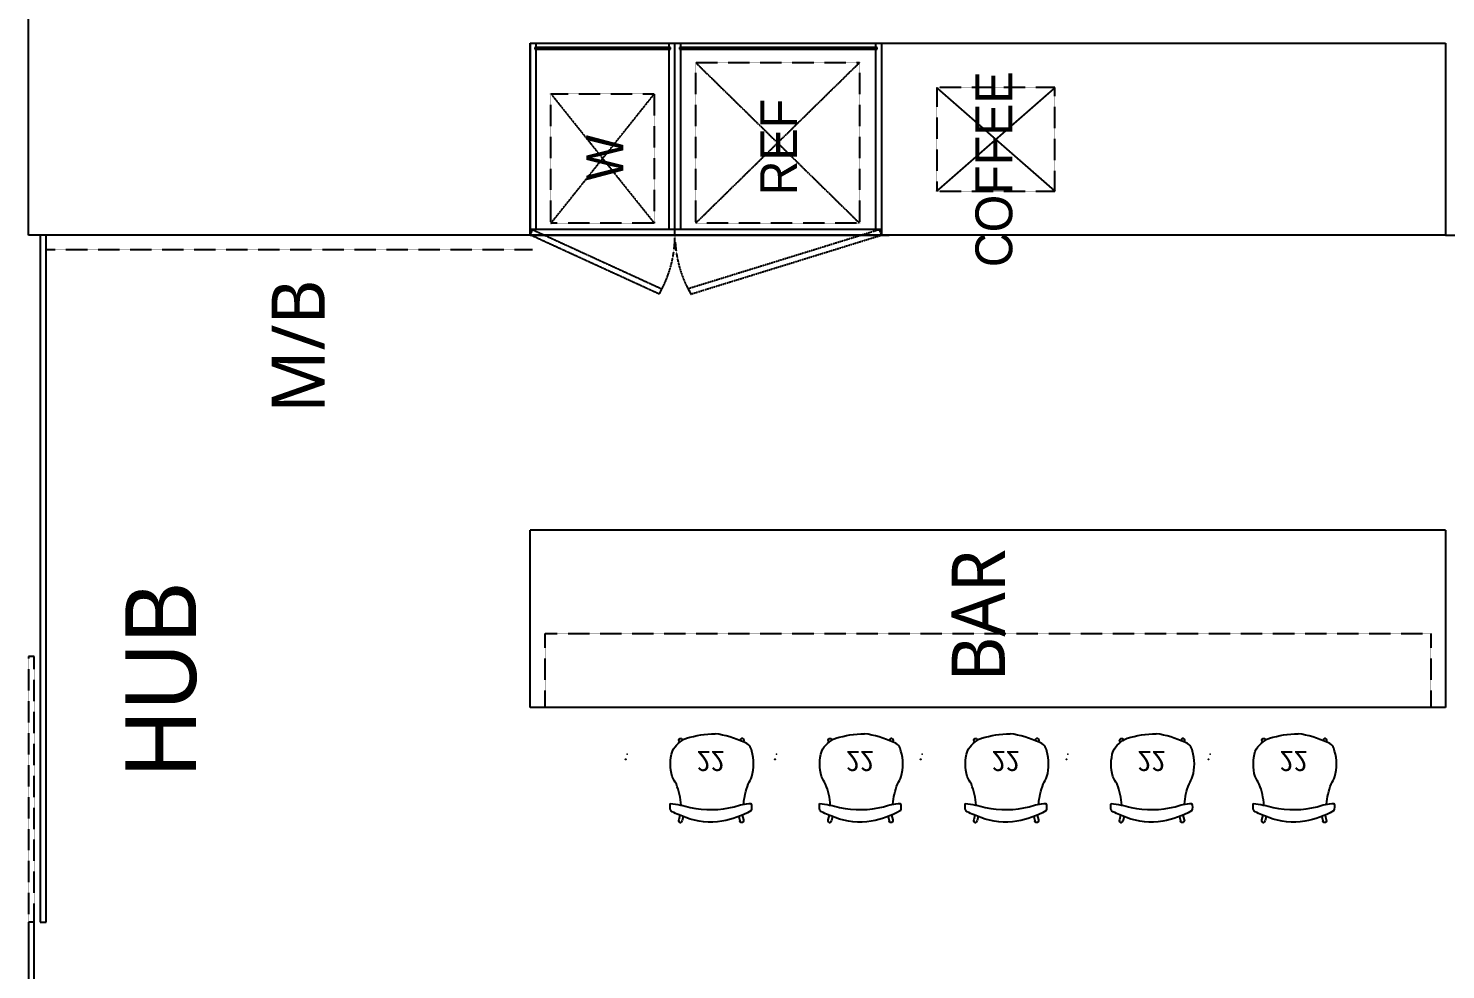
# Model space of a CAD drawing. Header units: millimetres. Extents: x 10479 to 135323, y 879012 to 965592.
# Drawn here: x 38382 to 43182, y 925016 to 928204 of the extents above; entities that cross this region are included whole.
import ezdxf
from ezdxf.enums import TextEntityAlignment as Align

# ---------------------------------------------------------------- set-up
doc = ezdxf.new("R2010")
doc.units = ezdxf.units.MM
doc.linetypes.add('HIDDEN', pattern=[0.375, 0.25, -0.125])
for name, color, linetype in [('$CHAR', 3, 'Continuous'), ('72_VITRA_STANDARD_D2_CH_SEAT', 18, 'Continuous'), ('D2SNAP', 1, 'Continuous'), ('비브랜드', 30, 'Continuous')]:
    doc.layers.add(name, color=color, linetype=linetype)
doc.styles.add('S.A', font='malgun.ttf')
doc.styles.add('돋움', font='')
doc.styles.add('유형1', font='')
doc.styles.get('돋움').set_extended_font_data('Dotum')
doc.styles.get('유형1').set_extended_font_data('HY울릉도L')

# ---------------------------------------------------------------- blocks, each defined once
blk = doc.blocks.new('72VIVS2D_44023000_000005')
at = {"layer": '72_VITRA_STANDARD_D2_CH_SEAT'}
for points in [[(0, 0.3), (0, 0.3), (0, 0.3), (0, 0.3), (0, 0.3), (0, 0.3), (0, 0.3), (0, 0.3), (0, 0.3), (0, 0.3), (0, 0.3), (0, 0.3), (0, -0.1), (0, -0.1), (0, -0.1), (0, -0.2), (0, -0.2), (0, -0.2), (0, -0.2), (0, -0.2), (0, -0.2), (0, -0.2), (0, -0.3), (0, -0.3), (0.1, -0.3), (0.1, -0.3), (0.1, -0.3), (0.1, -0.3), (0.1, -0.3), (0.1, -0.3), (0.1, -0.3), (0.1, -0.3), (0.1, -0.3), (0.1, -0.3), (0.1, -0.3), (0.1, -0.3), (0.1, -0.3), (0.1, -0.3), (0.1, -0.2), (0.1, -0.2), (0.1, -0.2), (0.1, -0.2), (0.1, -0.2), (0.3, -0.2), (0.3, -0.2), (0.4, -0.2), (0.4, -0.2), (0.4, -0.2), (0.4, -0.2), (0.4, -0.2), (0.4, -0.3), (0.4, -0.3), (0.4, -0.3), (0.4, -0.3), (0.4, -0.3), (0.4, -0.3), (0.4, -0.3), (0.4, -0.3), (0.4, -0.3), (0.5, -0.3), (0.5, -0.3), (0.5, -0.3), (0.5, -0.3), (0.5, -0.3), (0.5, -0.3), (0.5, -0.3), (0.5, -0.2), (0.5, -0.2), (0.5, -0.2), (0.5, -0.2), (0.5, -0.2), (0.5, -0.2), (0.5, -0.1), (0.5, -0.1), (0.5, -0.1), (0.5, -0.1), (0.5, 0.3), (0.5, 0.3), (0.5, 0.3), (0.5, 0.3), (0.5, 0.3), (0.5, 0.3), (0.5, 0.3), (0.5, 0.3), (0.5, 0.3), (0.5, 0.3), (0.5, 0.3), (0.5, 0.3), (0.5, 0.3), (0.5, 0.3), (0.5, 0.3), (0.5, 0.3), (0.5, 0.3), (0.5, 0.3), (0.5, 0.3), (0.5, 0.3), (0.5, 0.3), (0.5, 0.2), (0.5, 0.2), (0.5, 0.2), (0.5, 0.2), (0.5, 0.2), (0.4, 0.2), (0.4, 0.2), (0.4, 0.2), (0.4, 0.2), (0.3, 0.2), (0.3, 0.2), (0.3, 0.3), (0.3, 0.3), (0.2, 0.2), (0.2, 0.2), (0.1, 0.2), (0.1, 0.2), (0.1, 0.2), (0.1, 0.2), (0.1, 0.2), (0.1, 0.2), (0.1, 0.2), (0.1, 0.2), (0.1, 0.2), (0, 0.3), (0, 0.3), (0, 0.3), (0, 0.3), (0, 0.3), (0, 0.3), (0, 0.3), (0, 0.3), (0, 0.3)], [(0, -0.1), (0, -0.1), (0, -0.1), (0, 0.2), (0.1, 0.2), (0.1, -0.2), (0.1, -0.2), (0.1, -0.2), (0.1, -0.2), (0.1, -0.2), (0, -0.2), (0, -0.2), (0, -0.2), (0, -0.2), (0, -0.1)], [(0, 0.2), (0, 0.2), (0, 0.2), (0, 0.2), (0, 0.2), (0, 0.2), (0, 0.2)], [(0.5, 0.2), (0.4, 0.2), (0.4, 0.2), (0.4, 0.2), (0.3, 0.2), (0.3, 0.2), (0.3, 0.2), (0.3, 0.2), (0.2, 0.2), (0.2, 0.2), (0.1, 0.2), (0.1, 0.2), (0.1, 0.2), (0.1, 0.2)], [(0.1, 0.2), (0.1, 0.2), (0.1, 0.2), (0.1, 0.2), (0.1, 0.2), (0.1, 0.2), (0.1, 0.2), (0.1, 0.2), (0.1, 0.2), (0.1, 0.2), (0.1, 0.2), (0.1, 0.2), (0.1, 0.2)], [(0.4, 0.2), (0.4, 0.2), (0.4, 0.2), (0.4, 0.2), (0.4, 0.2), (0.4, 0.2), (0.4, 0.2), (0.4, 0.2), (0.4, 0.2), (0.4, 0.2), (0.4, 0.2), (0.4, 0.2), (0.4, 0.2)], [(0.5, -0.1), (0.5, -0.1), (0.5, -0.2), (0.5, -0.2), (0.5, -0.2), (0.5, -0.2), (0.5, -0.2), (0.4, -0.2), (0.4, -0.2), (0.5, -0.2), (0.5, -0.2), (0.5, 0.2), (0.5, 0.2), (0.5, 0.2), (0.5, -0.1)], [(0.5, 0.2), (0.5, 0.2), (0.5, 0.2), (0.5, 0.2), (0.5, 0.2), (0.5, 0.2), (0.5, 0.2), (0.5, 0.2)]]:
    blk.add_lwpolyline(points, dxfattribs=at)
at = {"layer": 'D2SNAP'}
for points in [[(0.3, 0), (0.3, 0), (0.3, 0), (0.3, 0), (0.3, 0), (0.3, 0), (0.3, 0), (0.3, 0), (0.3, 0), (0.3, 0), (0.3, 0), (0.2, 0), (0.2, 0), (0.2, 0), (0.2, 0), (0.2, 0), (0.2, 0), (0.2, 0), (0.2, 0), (0.2, 0), (0.2, 0), (0.2, 0), (0.3, 0), (0.3, 0), (0.3, 0), (0.3, 0), (0.3, 0), (0.3, 0), (0.3, 0), (0.3, 0), (0.3, 0), (0.3, 0), (0.3, 0)], [(0.2, 0), (0.3, 0)], [(0.2, 0), (0.3, 0)]]:
    blk.add_lwpolyline(points, dxfattribs=at)
blk = doc.blocks.new('의자_회의용의자_사제_기타인테리어의자')
at = {"layer": '비브랜드'}
for p, q in [((262.2, 444.2), (256.6, 466.8)), ((278.9, 451), (273.7, 471.8)), ((547.4, 451), (552.6, 471.8)), ((564.1, 444.2), (569.7, 466.8)), ((260.2, 92.2), (258.7, 86.4)), ((275.8, 81.4), (275.8, 81.3)), ((554.2, 83.2), (554.7, 81.3)), ((570.8, 90.3), (571.8, 86.4))]:
    blk.add_line(p, q, dxfattribs=at)
blk.add_lwpolyline([(216.2, 387.5, 0.032414), (312.7, 406.8, -0.114227), (525.7, 403.5, 0.075794), (606, 387.7, 0.220067), (605.3, 423.8, 0.080313), (466, 473.6, 0.126188), (291.3, 455.9, 0.013435), (225.5, 428.3, 0.306418), (215.2, 407.9, 0.010489), (215.7, 391.9, 0.038147)], format="xyb", close=True, dxfattribs=at)
for points in [[(267.9, 396.2, -0.078517), (245.5, 294.2, 0.039906), (225.2, 257.5, 0.145585), (226.3, 134, 0.182904), (294.4, 72.3, 0.069317), (433.6, 50)], [(571.2, 391.4, 0.074888), (593.3, 294.2, -0.041132), (610.8, 257.5, -0.145585), (609.8, 134, -0.297132), (572.8, 91.2, -0.067318), (433.6, 50)]]:
    blk.add_lwpolyline(points, format="xyb", dxfattribs=at)
at = {"layer": '비브랜드', "extrusion": (0, 0, -1)}
for centre, start_param, end_param in [((264.6, 471.3), 3.41366, 7.009743), ((563.8, 81.9), 0.272067, 3.868151)]:
    blk.add_ellipse(centre, major_axis=(6.48, 6.48), ratio=1, start_param=start_param, end_param=end_param, dxfattribs=at)
at = {"layer": '비브랜드'}
for centre, start_param, end_param in [((561.7, 471.3), 0.272067, 3.868151), ((266.7, 81.9), 3.41366, 7.009743)]:
    blk.add_ellipse(centre, major_axis=(6.48, -6.48), ratio=1, start_param=start_param, end_param=end_param, dxfattribs=at)
for p in [(0, 174.1), (7.3, 149.6)]:
    blk.add_blockref('72VIVS2D_44023000_000005', p, dxfattribs=at)
blk.add_text('22', height=100).set_placement((343.9, 133.4))
blk = doc.blocks.new('14F')
at = {"color": 8}
for p, q in [((-161618.1, 754343.9), (-161618.1, 755193.9)), ((-159918.1, 754993.9), (-156818.1, 754993.9)), ((-159918.1, 754993.9), (-159918.1, 754343.9)), ((-159918.1, 754343.9), (-159918.1, 754993.9)), ((-159898.1, 754363.9), (-159898.1, 754993.9)), ((-159448.1, 754363.9), (-159448.1, 754993.9)), ((-159428.1, 754343.9), (-159428.1, 754993.9)), ((-159408.1, 754363.9), (-159408.1, 754993.9)), ((-158748.1, 754363.9), (-158748.1, 754993.9)), ((-158728.1, 754343.9), (-158728.1, 754993.9)), ((-156818.1, 754993.9), (-156818.1, 754343.9)), ((-159443.1, 754978.9), (-159903.1, 754978.9)), ((-159903.1, 754978.9), (-159903.1, 754973.9)), ((-159903.1, 754973.9), (-159443.1, 754973.9)), ((-159443.1, 754973.9), (-159443.1, 754978.9)), ((-158743.1, 754978.9), (-159413.1, 754978.9)), ((-159413.1, 754978.9), (-159413.1, 754973.9)), ((-159413.1, 754973.9), (-158743.1, 754973.9)), ((-158743.1, 754973.9), (-158743.1, 754978.9)), ((-159918.1, 754343.9), (-161618.1, 754343.9)), ((-161578.1, 754343.9), (-161578.1, 752016.9)), ((-161558.1, 754343.9), (-161578.1, 754343.9)), ((-161558.1, 752016.9), (-161558.1, 754343.9)), ((-159918.1, 754363.9), (-158728.1, 754363.9)), ((-156818.1, 754343.9), (-159918.1, 754343.9)), ((-159918.1, 754343.9), (-158703.1, 754343.9)), ((-159918.1, 754343.9), (-158728.1, 754343.9)), ((-156818.1, 754343.9), (-155118.1, 754343.9)), ((-156818.1, 753343.9), (-159918.1, 753343.9)), ((-159918.1, 752743.9), (-159918.1, 753343.9)), ((-156818.1, 753343.9), (-156818.1, 752743.9)), ((-156818.1, 752743.9), (-159918.1, 752743.9)), ((-161598.1, 752016.9), (-161618.1, 752016.9)), ((-161618.1, 752016.9), (-161618.1, 751116.9)), ((-161598.1, 751116.9), (-161598.1, 752016.9)), ((-161578.1, 752016.9), (-161558.1, 752016.9))]:
    blk.add_line(p, q, dxfattribs=at)
at = {"color": 8, "linetype": 'HIDDEN'}
for p, q in [((-159358.1, 754927.9), (-158803.1, 754383.9)), ((-159358.1, 754383.9), (-158803.1, 754927.9)), ((-159358.1, 754927.9), (-158803.1, 754927.9)), ((-159358.1, 754383.9), (-159358.1, 754927.9)), ((-158803.1, 754927.9), (-158803.1, 754383.9)), ((-159848.1, 754821.9), (-159498.1, 754383.9)), ((-159848.1, 754383.9), (-159498.1, 754821.9)), ((-159848.1, 754383.9), (-159848.1, 754821.9)), ((-159848.1, 754821.9), (-159498.1, 754821.9)), ((-159498.1, 754821.9), (-159498.1, 754383.9)), ((-158541.5, 754493), (-158141.5, 754843)), ((-158541.5, 754843), (-158141.5, 754493)), ((-158141.5, 754843), (-158541.5, 754843)), ((-158541.5, 754843), (-158541.5, 754493)), ((-158141.5, 754493), (-158141.5, 754843)), ((-158541.5, 754493), (-158141.5, 754493)), ((-159498.1, 754383.9), (-159848.1, 754383.9)), ((-158803.1, 754383.9), (-159358.1, 754383.9)), ((-159918.1, 754343.9), (-159910, 754361.9)), ((-159481.7, 754143.9), (-159918.1, 754343.9)), ((-159910, 754361.9), (-159473.6, 754161.9)), ((-158736.2, 754361.9), (-159382.6, 754161.9)), ((-159374.5, 754143.9), (-158728.1, 754343.9)), ((-158728.1, 754343.9), (-158736.2, 754361.9)), ((-161558.1, 754294.4), (-159911.1, 754294.4)), ((-159473.6, 754161.9), (-159481.7, 754143.9)), ((-159382.6, 754161.9), (-159374.5, 754143.9)), ((-159868.1, 752743.9), (-159868.1, 752993.9)), ((-159868.1, 752993.9), (-156868.1, 752993.9)), ((-156868.1, 752993.9), (-156868.1, 752743.9)), ((-161598.1, 752916.9), (-161618.1, 752916.9)), ((-161618.1, 752916.9), (-161618.1, 752016.9)), ((-161598.1, 752016.9), (-161598.1, 752916.9)), ((-161618.1, 752016.9), (-161598.1, 752016.9))]:
    blk.add_line(p, q, dxfattribs=at)
for centre, start, end in [((-159828.1, 754343.9), 330.0001, 0), ((-159028.1, 754343.9), 180, 209.9999)]:
    blk.add_arc(centre, 400, start, end, dxfattribs=at)
at = {"color": 8, "linetype": 'Continuous', "style": '유형1'}
for s, p in [('COFFEE', (-158285.7, 754235)), ('REF', (-159014.5, 754478)), ('W', (-159603.5, 754528.3))]:
    blk.add_text(s, height=125, rotation=90, dxfattribs=at).set_placement(p)
at = {"color": 8, "style": 'S.A'}
for s, p in [('M/B', (-160614.4, 753740.7)), ('BAR', (-158311, 752831.6))]:
    blk.add_text(s, height=180, rotation=90, dxfattribs=at).set_placement(p)
at = {"color": 8, "style": '돋움'}
blk.add_text('HUB', height=240, rotation=90, dxfattribs=at).set_placement((-161049.9, 752839), align=Align.CENTER)
at = {"color": 8, "linetype": 'ByBlock', "ltscale": 0.1, "style": '돋움'}
for tag, p in [('HRD기획팀', (-160031.5, 780698.2, 0)), ('인재전략팀', (-162408.7, 780698.2, 0)), ('기업문화팀', (-157519.3, 780698.2, 0)), ('뷰티교육팀', (-152663.4, 780698.2, 0)), ('자산관리팀', (-147978.3, 780698.2, 0)), ('그룹HR팀', (-166987.1, 780698.2, 0)), ('법무팀', (-145354.1, 780698.2, 0)), ('특허팀', (-142261.1, 780698.2, 0)), ('상표팀', (-139438.1, 780698.2, 0))]:
    blk.add_attdef(tag, text='', height=356.2, rotation=90, dxfattribs=at).set_placement(p, align=Align.MIDDLE_CENTER)
at = {"color": 8, "style": '돋움'}
blk.add_attdef('1', text='', height=420, rotation=180, dxfattribs=at).set_placement((-143911.2, 758189), align=Align.MIDDLE)

msp = doc.modelspace()

# ---------------------------------------------------------------- block references
at = {"layer": '$CHAR', "color": 1}
msp.add_blockref('14F', (200000, 173159.8), dxfattribs=at)
at = {"layer": '비브랜드', "xscale": -0.7, "yscale": 0.7, "zscale": 0.7, "rotation": 180}
for p in [(40404.7, 925849.9), (40910.3, 925849.9), (41403.8, 925849.9), (41897.4, 925849.9), (42378.9, 925849.9)]:
    msp.add_blockref('의자_회의용의자_사제_기타인테리어의자', p, dxfattribs=at)

doc.saveas('drawing.dxf')
